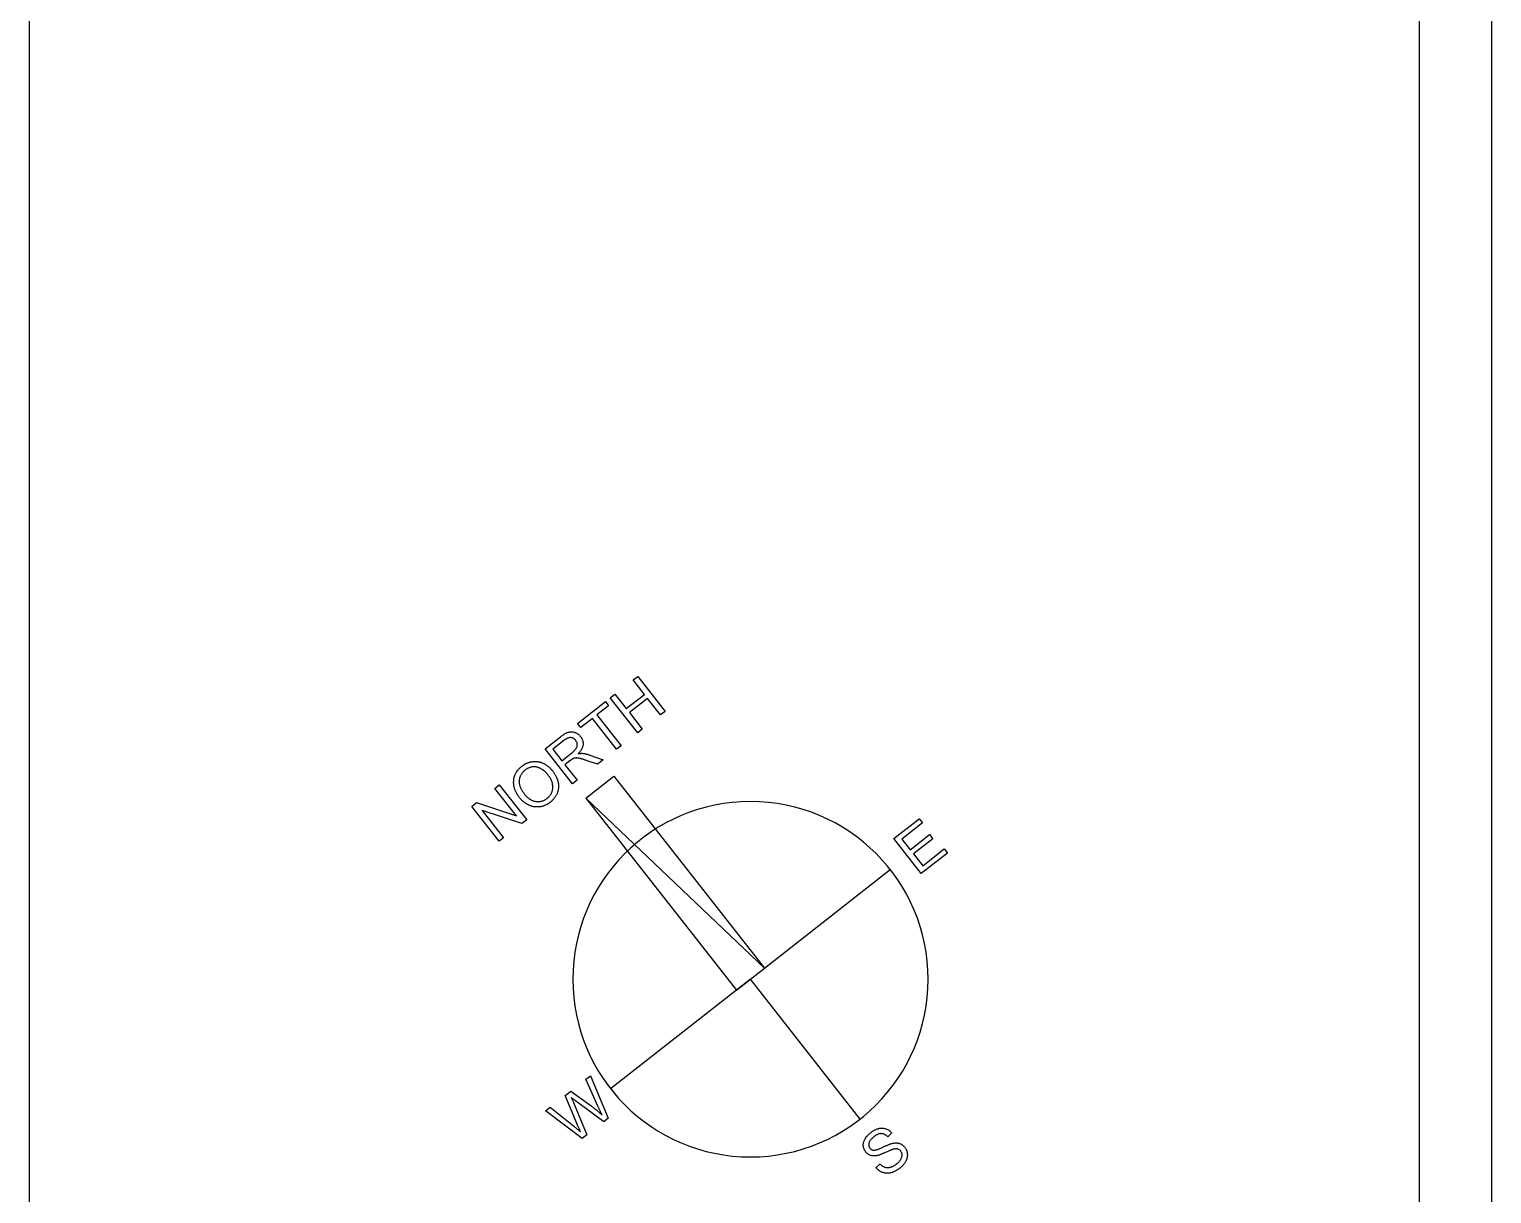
# Model space of a CAD drawing. Header units: millimetres. Extents: x 10 to 831, y 7 to 587.
# Drawn here: x 722.6 to 831.1, y 204.1 to 290.5 of the extents above; entities that cross this region are included whole.
import ezdxf

# ---------------------------------------------------------------- set-up
doc = ezdxf.new("R2010")
doc.units = ezdxf.units.MM
doc.layers.get('0').update_dxf_attribs({"linetype": 'CONTINUOUS'})

msp = doc.modelspace()

# ---------------------------------------------------------------- linework, layer by layer
at = {"color": 9}
for p, q in [((831.144, 7.0032), (831.144, 586.863)), ((825.779, 12.3679), (825.779, 581.501))]:
    msp.add_line(p, q, dxfattribs=at)
at = {"color": 0}
for p, q in [((722.644, 581.498), (722.644, 12.3679)), ((767.443, 242.185), (767.782, 242.449)), ((768.279, 241.117), (767.443, 242.185)), ((767.782, 242.449), (769.81, 239.857)), ((765.747, 240.862), (766.085, 241.126)), ((766.085, 241.126), (766.921, 240.058)), ((766.921, 240.058), (768.279, 241.117)), ((763.323, 238.967), (765.39, 240.576)), ((765.623, 240.269), (764.762, 239.593)), ((765.39, 240.576), (765.623, 240.269)), ((767.782, 238.27), (765.747, 240.862)), ((768.509, 240.809), (767.168, 239.761)), ((769.472, 239.593), (768.509, 240.809)), ((769.81, 239.857), (769.472, 239.593)), ((763.57, 238.661), (763.323, 238.967)), ((764.424, 239.328), (763.57, 238.661)), ((766.216, 237.042), (764.424, 239.328)), ((764.762, 239.593), (766.565, 237.307)), ((767.168, 239.761), (768.117, 238.534)), ((760.91, 237.074), (762.067, 237.973)), ((762.3, 237.698), (761.485, 237.053)), ((762.067, 237.973), (762.106, 238.005)), ((762.106, 238.005), (762.152, 238.037)), ((762.152, 238.037), (762.201, 238.069)), ((762.201, 238.069), (762.243, 238.1)), ((762.243, 238.1), (762.286, 238.132)), ((762.286, 238.132), (762.321, 238.153)), ((762.328, 237.719), (762.3, 237.698)), ((762.321, 238.153), (762.36, 238.184)), ((762.37, 237.75), (762.328, 237.719)), ((762.36, 238.184), (762.402, 238.206)), ((762.427, 237.782), (762.37, 237.75)), ((762.402, 238.206), (762.448, 238.227)), ((762.469, 237.804), (762.427, 237.782)), ((762.448, 238.227), (762.48, 238.248)), ((762.512, 237.824), (762.469, 237.804)), ((762.48, 238.248), (762.512, 238.259)), ((762.512, 238.259), (762.554, 238.28)), ((762.554, 237.845), (762.512, 237.824)), ((762.554, 238.28), (762.582, 238.29)), ((762.582, 237.867), (762.554, 237.845)), ((762.582, 238.29), (762.614, 238.301)), ((762.624, 237.877), (762.582, 237.867)), ((762.614, 238.301), (762.649, 238.311)), ((762.667, 237.888), (762.624, 237.877)), ((762.649, 238.311), (762.691, 238.322)), ((762.709, 237.899), (762.667, 237.888)), ((762.691, 238.322), (762.73, 238.333)), ((762.741, 237.909), (762.709, 237.899)), ((762.73, 238.333), (762.776, 238.343)), ((762.783, 237.909), (762.741, 237.909)), ((762.776, 238.343), (762.818, 238.343)), ((762.818, 237.909), (762.783, 237.909)), ((762.818, 238.343), (762.857, 238.343)), ((762.85, 237.909), (762.818, 237.909)), ((762.893, 237.899), (762.85, 237.909)), ((762.857, 238.343), (762.9, 238.343)), ((762.935, 237.888), (762.893, 237.899)), ((762.9, 238.343), (762.952, 238.343)), ((762.977, 237.867), (762.935, 237.888)), ((762.952, 238.343), (762.995, 238.333)), ((763.019, 237.856), (762.977, 237.867)), ((762.995, 238.333), (763.037, 238.322)), ((763.051, 237.836), (763.019, 237.856)), ((763.037, 238.322), (763.08, 238.311)), ((763.094, 237.804), (763.051, 237.836)), ((763.08, 238.311), (763.122, 238.29)), ((763.122, 237.782), (763.094, 237.804)), ((763.122, 238.29), (763.164, 238.28)), ((763.154, 237.74), (763.122, 237.782)), ((763.189, 237.707), (763.154, 237.74)), ((763.164, 238.28), (763.206, 238.259)), ((763.206, 237.677), (763.189, 237.707)), ((763.206, 238.259), (763.249, 238.236)), ((763.231, 237.634), (763.206, 237.677)), ((763.249, 237.603), (763.231, 237.634)), ((763.249, 238.236), (763.291, 238.216)), ((763.291, 238.216), (763.323, 238.184)), ((763.323, 238.184), (763.355, 238.163)), ((763.355, 238.163), (763.397, 238.132)), ((763.397, 238.132), (763.432, 238.11)), ((763.432, 238.11), (763.464, 238.078)), ((763.464, 238.078), (763.492, 238.037)), ((763.492, 238.037), (763.524, 238.005)), ((763.524, 238.005), (763.535, 237.983)), ((763.535, 237.983), (763.57, 237.951)), ((763.57, 237.951), (763.602, 237.909)), ((763.602, 237.909), (763.619, 237.867)), ((763.619, 237.867), (763.644, 237.836)), ((763.644, 237.836), (763.662, 237.793)), ((763.662, 237.793), (763.676, 237.75)), ((763.676, 237.75), (763.693, 237.707)), ((763.693, 237.707), (763.704, 237.666)), ((763.704, 237.666), (763.718, 237.623)), ((763.718, 237.623), (763.718, 237.581)), ((768.117, 238.534), (767.782, 238.27)), ((762.945, 234.48), (760.91, 237.074)), ((761.485, 237.053), (762.152, 236.194)), ((762.152, 236.194), (762.893, 236.777)), ((762.893, 236.777), (762.935, 236.809)), ((762.935, 236.809), (762.977, 236.841)), ((762.977, 236.841), (763.019, 236.872)), ((763.019, 236.872), (763.051, 236.914)), ((763.051, 236.914), (763.08, 236.947)), ((763.08, 236.947), (763.111, 236.978)), ((763.111, 236.978), (763.147, 237.01)), ((763.147, 237.01), (763.164, 237.042)), ((763.164, 237.042), (763.189, 237.074)), ((763.189, 237.074), (763.206, 237.094)), ((763.206, 237.094), (763.221, 237.105)), ((763.221, 237.105), (763.238, 237.148)), ((763.238, 237.148), (763.263, 237.189)), ((763.274, 237.56), (763.249, 237.603)), ((763.263, 237.189), (763.281, 237.232)), ((763.281, 237.517), (763.274, 237.56)), ((763.291, 237.465), (763.281, 237.517)), ((763.281, 237.232), (763.291, 237.275)), ((763.305, 237.422), (763.291, 237.465)), ((763.291, 237.316), (763.305, 237.37)), ((763.291, 237.275), (763.291, 237.316)), ((763.305, 237.411), (763.305, 237.422)), ((763.305, 237.37), (763.305, 237.411)), ((763.376, 236.723), (763.365, 236.703)), ((763.365, 236.703), (763.422, 236.723)), ((763.408, 236.755), (763.376, 236.723)), ((763.443, 236.798), (763.408, 236.755)), ((763.422, 236.723), (763.475, 236.723)), ((763.482, 236.841), (763.443, 236.798)), ((763.475, 236.723), (763.517, 236.735)), ((763.517, 236.883), (763.482, 236.841)), ((763.535, 236.914), (763.517, 236.883)), ((763.517, 236.735), (763.559, 236.735)), ((763.57, 236.957), (763.535, 236.914)), ((763.559, 236.735), (763.602, 236.746)), ((763.591, 236.999), (763.57, 236.957)), ((763.609, 237.031), (763.591, 236.999)), ((763.602, 236.746), (763.644, 236.746)), ((763.633, 237.074), (763.609, 237.031)), ((763.651, 237.116), (763.633, 237.074)), ((763.644, 236.746), (763.676, 236.746)), ((763.676, 237.148), (763.651, 237.116)), ((763.686, 237.189), (763.676, 237.148)), ((763.676, 236.746), (763.718, 236.735)), ((763.693, 237.232), (763.686, 237.189)), ((763.704, 237.264), (763.693, 237.232)), ((763.718, 237.307), (763.704, 237.264)), ((763.718, 237.581), (763.729, 237.538)), ((763.729, 237.338), (763.718, 237.307)), ((763.718, 236.735), (763.76, 236.735)), ((763.729, 237.538), (763.729, 237.497)), ((763.729, 237.497), (763.729, 237.444)), ((763.729, 237.444), (763.729, 237.401)), ((763.729, 237.401), (763.729, 237.38)), ((763.729, 237.38), (763.729, 237.338)), ((763.76, 236.735), (763.803, 236.723)), ((763.803, 236.723), (763.845, 236.723)), ((763.845, 236.723), (763.887, 236.714)), ((763.887, 236.714), (763.93, 236.703)), ((763.93, 236.703), (763.972, 236.692)), ((763.972, 236.692), (764.021, 236.682)), ((764.021, 236.682), (764.067, 236.671)), ((764.067, 236.671), (764.11, 236.66)), ((764.11, 236.66), (764.159, 236.639)), ((764.159, 236.639), (764.201, 236.629)), ((764.201, 236.629), (764.226, 236.618)), ((764.226, 236.618), (765.231, 236.269)), ((766.565, 237.307), (766.216, 237.042)), ((758.825, 235.421), (758.857, 235.454)), ((758.857, 235.454), (758.878, 235.486)), ((758.878, 235.486), (758.91, 235.528)), ((758.91, 235.528), (758.941, 235.56)), ((758.941, 235.56), (758.977, 235.591)), ((758.977, 235.591), (759.008, 235.622)), ((759.008, 235.622), (759.037, 235.654)), ((759.037, 235.654), (759.068, 235.686)), ((759.068, 235.686), (759.104, 235.719)), ((759.104, 235.719), (759.142, 235.751)), ((759.142, 235.751), (759.178, 235.782)), ((759.178, 235.782), (759.185, 235.792)), ((759.185, 235.792), (759.227, 235.825)), ((759.227, 235.825), (759.27, 235.846)), ((759.27, 235.846), (759.305, 235.877)), ((759.305, 235.877), (759.344, 235.898)), ((759.344, 235.898), (759.386, 235.93)), ((759.386, 235.475), (759.354, 235.443)), ((759.386, 235.93), (759.418, 235.95)), ((759.418, 235.496), (759.386, 235.475)), ((759.418, 235.95), (759.46, 235.972)), ((759.453, 235.518), (759.418, 235.496)), ((759.481, 235.549), (759.453, 235.518)), ((759.46, 235.972), (759.502, 235.993)), ((759.527, 235.57), (759.481, 235.549)), ((759.502, 235.993), (759.545, 236.004)), ((759.569, 235.591), (759.527, 235.57)), ((759.545, 236.004), (759.587, 236.025)), ((759.612, 235.613), (759.569, 235.591)), ((759.587, 236.025), (759.629, 236.047)), ((759.64, 235.634), (759.612, 235.613)), ((759.629, 236.047), (759.672, 236.057)), ((759.686, 235.654), (759.64, 235.634)), ((759.672, 236.057), (759.714, 236.068)), ((759.728, 235.676), (759.686, 235.654)), ((759.714, 236.068), (759.756, 236.09)), ((759.77, 235.686), (759.728, 235.676)), ((759.756, 236.09), (759.799, 236.099)), ((759.813, 235.697), (759.77, 235.686)), ((759.799, 236.099), (759.841, 236.11)), ((759.855, 235.708), (759.813, 235.697)), ((759.841, 236.11), (759.887, 236.12)), ((759.897, 235.719), (759.855, 235.708)), ((759.887, 236.12), (759.929, 236.12)), ((759.947, 235.729), (759.897, 235.719)), ((759.929, 236.12), (759.972, 236.131)), ((759.989, 235.729), (759.947, 235.729)), ((759.972, 236.131), (760.021, 236.131)), ((760.021, 235.74), (759.989, 235.729)), ((760.021, 236.131), (760.063, 236.142)), ((760.063, 235.74), (760.021, 235.74)), ((760.063, 236.142), (760.106, 236.142)), ((760.106, 235.74), (760.063, 235.74)), ((760.106, 236.142), (760.148, 236.142)), ((760.148, 235.74), (760.106, 235.74)), ((760.148, 236.142), (760.201, 236.142)), ((760.201, 235.729), (760.148, 235.74)), ((760.201, 236.142), (760.247, 236.142)), ((760.247, 235.729), (760.201, 235.729)), ((760.247, 236.142), (760.289, 236.131)), ((760.289, 235.719), (760.247, 235.729)), ((760.289, 236.131), (760.331, 236.131)), ((760.331, 235.708), (760.289, 235.719)), ((760.331, 236.131), (760.381, 236.12)), ((760.374, 235.697), (760.331, 235.708)), ((760.416, 235.686), (760.374, 235.697)), ((760.381, 236.12), (760.427, 236.12)), ((760.458, 235.665), (760.416, 235.686)), ((760.427, 236.12), (760.465, 236.11)), ((760.501, 235.654), (760.458, 235.665)), ((760.465, 236.11), (760.508, 236.099)), ((760.54, 235.634), (760.501, 235.654)), ((760.508, 236.099), (760.55, 236.09)), ((760.592, 235.613), (760.54, 235.634)), ((760.55, 236.09), (760.592, 236.079)), ((760.592, 236.079), (760.635, 236.057)), ((760.617, 235.591), (760.592, 235.613)), ((760.659, 235.57), (760.617, 235.591)), ((760.635, 236.057), (760.677, 236.047)), ((760.691, 235.549), (760.659, 235.57)), ((760.677, 236.047), (760.719, 236.025)), ((760.733, 235.528), (760.691, 235.549)), ((760.719, 236.025), (760.762, 236.004)), ((760.762, 235.507), (760.733, 235.528)), ((760.762, 236.004), (760.783, 235.993)), ((760.794, 235.475), (760.762, 235.507)), ((760.783, 235.993), (760.825, 235.984)), ((760.836, 235.454), (760.794, 235.475)), ((760.825, 235.984), (760.868, 235.961)), ((760.868, 235.421), (760.836, 235.454)), ((760.868, 235.961), (760.903, 235.941)), ((760.903, 235.941), (760.942, 235.909)), ((760.942, 235.909), (760.977, 235.887)), ((760.977, 235.887), (761.016, 235.867)), ((761.016, 235.867), (761.051, 235.846)), ((761.051, 235.846), (761.079, 235.814)), ((761.079, 235.814), (761.122, 235.782)), ((761.122, 235.782), (761.153, 235.76)), ((761.153, 235.76), (761.189, 235.729)), ((761.189, 235.729), (761.227, 235.697)), ((761.227, 235.697), (761.263, 235.665)), ((761.263, 235.665), (761.294, 235.634)), ((761.294, 235.634), (761.323, 235.602)), ((761.323, 235.602), (761.354, 235.57)), ((761.354, 235.57), (761.386, 235.528)), ((761.386, 235.528), (761.421, 235.496)), ((761.421, 235.496), (761.453, 235.464)), ((761.453, 235.464), (761.481, 235.421)), ((762.783, 236.206), (762.385, 235.898)), ((762.385, 235.898), (763.291, 234.745)), ((762.797, 236.216), (762.783, 236.206)), ((762.85, 236.258), (762.797, 236.216)), ((762.893, 236.289), (762.85, 236.258)), ((762.924, 236.311), (762.893, 236.289)), ((762.952, 236.332), (762.924, 236.311)), ((762.984, 236.343), (762.952, 236.332)), ((763.019, 236.364), (762.984, 236.343)), ((763.062, 236.375), (763.019, 236.364)), ((763.104, 236.384), (763.062, 236.375)), ((763.147, 236.396), (763.104, 236.384)), ((763.196, 236.396), (763.147, 236.396)), ((763.231, 236.407), (763.196, 236.396)), ((763.263, 236.407), (763.231, 236.407)), ((763.305, 236.396), (763.263, 236.407)), ((763.348, 236.396), (763.305, 236.396)), ((763.397, 236.384), (763.348, 236.396)), ((763.45, 236.375), (763.397, 236.384)), ((763.506, 236.364), (763.45, 236.375)), ((763.535, 236.354), (763.506, 236.364)), ((763.506, 236.364), (763.506, 236.364)), ((763.577, 236.343), (763.535, 236.354)), ((763.609, 236.332), (763.577, 236.343)), ((763.651, 236.321), (763.609, 236.332)), ((763.693, 236.311), (763.651, 236.321)), ((763.736, 236.3), (763.693, 236.311)), ((763.778, 236.28), (763.736, 236.3)), ((763.82, 236.269), (763.778, 236.28)), ((763.873, 236.248), (763.82, 236.269)), ((763.93, 236.237), (763.873, 236.248)), ((763.983, 236.216), (763.93, 236.237)), ((764.032, 236.194), (763.983, 236.216)), ((764.798, 235.93), (764.032, 236.194)), ((765.231, 236.269), (764.798, 235.93)), ((757.192, 234.142), (757.516, 234.407)), ((757.516, 234.407), (759.548, 231.813)), ((758.575, 234.638), (758.582, 234.681)), ((758.575, 234.596), (758.575, 234.638)), ((758.575, 234.564), (758.575, 234.596)), ((758.575, 234.523), (758.575, 234.564)), ((758.582, 234.48), (758.575, 234.523)), ((758.582, 234.776), (758.592, 234.819)), ((758.582, 234.724), (758.582, 234.776)), ((758.582, 234.681), (758.582, 234.724)), ((758.582, 234.724), (758.582, 234.724)), ((758.582, 234.437), (758.582, 234.48)), ((758.592, 234.396), (758.582, 234.437)), ((758.592, 234.819), (758.606, 234.86)), ((758.592, 234.353), (758.592, 234.396)), ((758.606, 234.903), (758.617, 234.946)), ((758.606, 234.86), (758.606, 234.903)), ((758.617, 234.946), (758.624, 234.988)), ((758.624, 234.988), (758.649, 235.03)), ((758.649, 235.03), (758.656, 235.073)), ((758.656, 235.073), (758.666, 235.115)), ((758.666, 235.115), (758.691, 235.147)), ((758.691, 235.147), (758.698, 235.19)), ((758.698, 235.19), (758.719, 235.231)), ((758.719, 235.231), (758.744, 235.263)), ((758.744, 235.263), (758.765, 235.306)), ((758.765, 235.306), (758.783, 235.348)), ((758.783, 235.348), (758.807, 235.38)), ((758.807, 235.38), (758.825, 235.421)), ((758.994, 234.756), (758.984, 234.724)), ((758.984, 234.724), (758.984, 234.692)), ((758.984, 234.692), (758.984, 234.649)), ((758.984, 234.649), (758.984, 234.618)), ((758.984, 234.618), (758.984, 234.575)), ((758.984, 234.575), (758.994, 234.532)), ((759.008, 234.829), (758.994, 234.787)), ((758.994, 234.787), (758.994, 234.756)), ((758.994, 234.532), (758.994, 234.501)), ((758.994, 234.501), (759.008, 234.459)), ((759.019, 234.883), (759.008, 234.829)), ((759.008, 234.459), (759.008, 234.417)), ((759.008, 234.417), (759.019, 234.385)), ((759.026, 234.925), (759.019, 234.883)), ((759.019, 234.385), (759.037, 234.342)), ((759.037, 234.967), (759.026, 234.925)), ((759.058, 235.009), (759.037, 234.967)), ((759.068, 235.052), (759.058, 235.009)), ((759.093, 235.084), (759.068, 235.052)), ((759.111, 235.125), (759.093, 235.084)), ((759.135, 235.168), (759.111, 235.125)), ((759.153, 235.199), (759.135, 235.168)), ((759.178, 235.242), (759.153, 235.199)), ((759.195, 235.274), (759.178, 235.242)), ((759.227, 235.306), (759.195, 235.274)), ((759.259, 235.348), (759.227, 235.306)), ((759.294, 235.38), (759.259, 235.348)), ((759.326, 235.412), (759.294, 235.38)), ((759.354, 235.443), (759.326, 235.412)), ((760.903, 235.39), (760.868, 235.421)), ((760.935, 235.358), (760.903, 235.39)), ((760.963, 235.326), (760.935, 235.358)), ((760.995, 235.295), (760.963, 235.326)), ((761.037, 235.253), (760.995, 235.295)), ((761.069, 235.222), (761.037, 235.253)), ((761.1, 235.179), (761.069, 235.222)), ((761.136, 235.147), (761.1, 235.179)), ((761.143, 235.115), (761.136, 235.147)), ((761.178, 235.073), (761.143, 235.115)), ((761.21, 235.03), (761.178, 235.073)), ((761.238, 234.988), (761.21, 235.03)), ((761.263, 234.946), (761.238, 234.988)), ((761.294, 234.914), (761.263, 234.946)), ((761.312, 234.871), (761.294, 234.914)), ((761.337, 234.829), (761.312, 234.871)), ((761.354, 234.787), (761.337, 234.829)), ((761.379, 234.745), (761.354, 234.787)), ((761.397, 234.702), (761.379, 234.745)), ((761.411, 234.661), (761.397, 234.702)), ((761.428, 234.618), (761.411, 234.661)), ((761.439, 234.575), (761.428, 234.618)), ((761.453, 234.532), (761.439, 234.575)), ((761.464, 234.491), (761.453, 234.532)), ((761.471, 234.459), (761.464, 234.491)), ((761.471, 234.417), (761.471, 234.459)), ((761.481, 234.374), (761.471, 234.417)), ((761.481, 235.421), (761.481, 235.421)), ((761.481, 235.421), (761.513, 235.38)), ((761.481, 234.331), (761.481, 234.374)), ((761.513, 235.38), (761.545, 235.337)), ((761.545, 235.337), (761.57, 235.306)), ((761.57, 235.306), (761.598, 235.263)), ((761.598, 235.263), (761.623, 235.222)), ((761.623, 235.222), (761.64, 235.179)), ((761.64, 235.179), (761.672, 235.147)), ((761.672, 235.147), (761.697, 235.105)), ((761.697, 235.105), (761.714, 235.061)), ((761.714, 235.061), (761.739, 235.02)), ((761.739, 235.02), (761.75, 234.978)), ((761.75, 234.978), (761.771, 234.935)), ((761.771, 234.935), (761.788, 234.903)), ((761.788, 234.903), (761.799, 234.86)), ((761.799, 234.86), (761.824, 234.819)), ((761.824, 234.819), (761.831, 234.776)), ((761.831, 234.776), (761.841, 234.734)), ((761.841, 234.734), (761.855, 234.692)), ((761.855, 234.692), (761.862, 234.649)), ((761.862, 234.649), (761.873, 234.607)), ((761.873, 234.607), (761.873, 234.586)), ((761.873, 234.586), (761.884, 234.544)), ((761.884, 234.544), (761.898, 234.491)), ((761.898, 234.491), (761.898, 234.448)), ((761.898, 234.448), (761.905, 234.406)), ((761.905, 234.406), (761.905, 234.353)), ((763.291, 234.745), (762.945, 234.48)), ((763.94, 233.422), (766.015, 235.042)), ((763.94, 233.422), (766.015, 235.042)), ((766.015, 235.042), (777.191, 220.796)), ((758.783, 232.11), (757.192, 234.142)), ((758.606, 234.311), (758.592, 234.353)), ((758.617, 234.268), (758.606, 234.311)), ((758.624, 234.226), (758.617, 234.268)), ((758.634, 234.195), (758.624, 234.226)), ((758.649, 234.152), (758.634, 234.195)), ((758.656, 234.109), (758.649, 234.152)), ((758.666, 234.067), (758.656, 234.109)), ((758.691, 234.025), (758.666, 234.067)), ((758.698, 233.983), (758.691, 234.025)), ((758.719, 233.94), (758.698, 233.983)), ((758.744, 233.899), (758.719, 233.94)), ((758.765, 233.856), (758.744, 233.899)), ((758.783, 233.813), (758.765, 233.856)), ((758.807, 233.77), (758.783, 233.813)), ((758.825, 233.739), (758.807, 233.77)), ((758.857, 233.697), (758.825, 233.739)), ((758.878, 233.655), (758.857, 233.697)), ((758.91, 233.612), (758.878, 233.655)), ((758.934, 233.571), (758.91, 233.612)), ((758.966, 233.528), (758.934, 233.571)), ((758.994, 233.485), (758.966, 233.528)), ((759.026, 233.443), (758.994, 233.485)), ((759.051, 233.422), (759.026, 233.443)), ((759.026, 233.443), (759.026, 233.443)), ((759.037, 234.342), (759.051, 234.299)), ((759.051, 234.299), (759.058, 234.258)), ((759.079, 233.379), (759.051, 233.422)), ((759.058, 234.258), (759.079, 234.216)), ((759.079, 234.216), (759.093, 234.184)), ((759.111, 233.347), (759.079, 233.379)), ((759.093, 234.184), (759.111, 234.141)), ((759.111, 234.141), (759.135, 234.1)), ((759.135, 233.316), (759.111, 233.347)), ((759.135, 234.1), (759.153, 234.057)), ((759.167, 233.284), (759.135, 233.316)), ((759.153, 234.057), (759.185, 234.014)), ((759.195, 233.252), (759.167, 233.284)), ((759.185, 234.014), (759.21, 233.962)), ((759.21, 233.962), (759.238, 233.919)), ((759.238, 233.919), (759.27, 233.876)), ((759.27, 233.876), (759.305, 233.835)), ((759.305, 233.835), (759.337, 233.793)), ((759.337, 233.793), (759.368, 233.739)), ((759.368, 233.739), (759.386, 233.718)), ((759.386, 233.718), (759.418, 233.675)), ((759.386, 233.718), (759.386, 233.718)), ((759.418, 233.675), (759.453, 233.634)), ((759.453, 233.634), (759.481, 233.602)), ((759.481, 233.602), (759.513, 233.56)), ((759.513, 233.56), (759.555, 233.528)), ((759.555, 233.528), (759.587, 233.496)), ((759.587, 233.496), (759.619, 233.464)), ((759.619, 233.464), (759.654, 233.433)), ((759.654, 233.433), (759.696, 233.411)), ((759.696, 233.411), (759.728, 233.379)), ((759.728, 233.379), (759.77, 233.358)), ((759.77, 233.358), (759.799, 233.327)), ((759.799, 233.327), (759.841, 233.306)), ((759.841, 233.306), (759.873, 233.284)), ((759.873, 233.284), (759.915, 233.274)), ((760.861, 233.274), (760.903, 233.295)), ((760.903, 233.295), (760.942, 233.316)), ((760.942, 233.316), (760.977, 233.338)), ((760.977, 233.338), (761.016, 233.37)), ((761.016, 233.37), (761.051, 233.401)), ((761.051, 233.401), (761.062, 233.401)), ((761.062, 233.401), (761.1, 233.433)), ((761.1, 233.433), (761.136, 233.464)), ((761.136, 233.464), (761.167, 233.496)), ((761.167, 233.496), (761.196, 233.528)), ((761.196, 233.528), (761.227, 233.56)), ((761.227, 233.56), (761.263, 233.591)), ((761.263, 233.591), (761.28, 233.634)), ((761.28, 233.634), (761.312, 233.666)), ((761.312, 233.666), (761.337, 233.697)), ((761.337, 233.697), (761.354, 233.739)), ((761.354, 233.739), (761.379, 233.782)), ((761.379, 233.782), (761.397, 233.813)), ((761.397, 233.813), (761.411, 233.856)), ((761.411, 233.856), (761.428, 233.899)), ((761.428, 233.899), (761.439, 233.94)), ((761.439, 233.94), (761.453, 233.983)), ((761.453, 233.983), (761.464, 234.025)), ((761.464, 234.025), (761.471, 234.067)), ((761.471, 234.067), (761.481, 234.109)), ((761.503, 233.306), (761.471, 233.274)), ((761.481, 234.29), (761.481, 234.331)), ((761.496, 234.258), (761.481, 234.29)), ((761.481, 234.216), (761.496, 234.258)), ((761.481, 234.173), (761.481, 234.216)), ((761.481, 234.152), (761.481, 234.173)), ((761.481, 234.109), (761.481, 234.152)), ((761.538, 233.338), (761.503, 233.306)), ((761.57, 233.379), (761.538, 233.338)), ((761.587, 233.411), (761.57, 233.379)), ((761.623, 233.443), (761.587, 233.411)), ((761.64, 233.485), (761.623, 233.443)), ((761.672, 233.517), (761.64, 233.485)), ((761.697, 233.56), (761.672, 233.517)), ((761.714, 233.602), (761.697, 233.56)), ((761.739, 233.644), (761.714, 233.602)), ((761.757, 233.675), (761.739, 233.644)), ((761.781, 233.718), (761.757, 233.675)), ((761.799, 233.761), (761.781, 233.718)), ((761.813, 233.793), (761.799, 233.761)), ((761.824, 233.835), (761.813, 233.793)), ((761.831, 233.876), (761.824, 233.835)), ((761.855, 233.919), (761.831, 233.876)), ((761.862, 233.962), (761.855, 233.919)), ((761.873, 234.003), (761.862, 233.962)), ((761.884, 234.046), (761.873, 234.003)), ((761.898, 234.132), (761.884, 234.089)), ((761.884, 234.089), (761.884, 234.046)), ((761.905, 234.173), (761.898, 234.132)), ((761.905, 234.353), (761.905, 234.311)), ((761.905, 234.311), (761.905, 234.268)), ((761.905, 234.268), (761.905, 234.226)), ((761.905, 234.226), (761.905, 234.173)), ((777.191, 220.796), (763.94, 233.422)), ((763.94, 233.422), (775.116, 219.167)), ((777.191, 220.796), (763.94, 233.422)), ((777.191, 220.796), (763.94, 233.422)), ((763.94, 233.422), (775.116, 219.167)), ((777.191, 220.796), (763.94, 233.422)), ((755.477, 232.809), (755.826, 233.084)), ((757.509, 230.216), (755.477, 232.809)), ((755.826, 233.084), (758.783, 232.11)), ((759.199, 231.539), (756.236, 232.503)), ((756.236, 232.503), (757.834, 230.47)), ((759.238, 233.221), (759.195, 233.252)), ((759.27, 233.189), (759.238, 233.221)), ((759.305, 233.157), (759.27, 233.189)), ((759.337, 233.136), (759.305, 233.157)), ((759.379, 233.105), (759.337, 233.136)), ((759.411, 233.073), (759.379, 233.105)), ((759.453, 233.051), (759.411, 233.073)), ((759.481, 233.031), (759.453, 233.051)), ((759.527, 232.999), (759.481, 233.031)), ((759.569, 232.977), (759.527, 232.999)), ((759.598, 232.956), (759.569, 232.977)), ((759.64, 232.935), (759.598, 232.956)), ((759.686, 232.913), (759.64, 232.935)), ((759.703, 232.904), (759.686, 232.913)), ((759.746, 232.882), (759.703, 232.904)), ((759.788, 232.861), (759.746, 232.882)), ((759.83, 232.85), (759.788, 232.861)), ((759.873, 232.84), (759.83, 232.85)), ((759.915, 232.818), (759.873, 232.84)), ((759.915, 233.274), (759.947, 233.252)), ((759.957, 232.809), (759.915, 232.818)), ((759.947, 233.252), (759.989, 233.241)), ((760, 232.797), (759.957, 232.809)), ((759.989, 233.241), (760.031, 233.221)), ((760.056, 232.786), (760, 232.797)), ((760.031, 233.221), (760.063, 233.209)), ((760.099, 232.777), (760.056, 232.786)), ((760.063, 233.209), (760.106, 233.2)), ((760.141, 232.777), (760.099, 232.777)), ((760.106, 233.2), (760.148, 233.189)), ((760.18, 232.766), (760.141, 232.777)), ((760.148, 233.189), (760.19, 233.178)), ((760.222, 232.766), (760.18, 232.766)), ((760.19, 233.178), (760.215, 233.178)), ((760.215, 233.178), (760.264, 233.168)), ((760.275, 232.766), (760.222, 232.766)), ((760.264, 233.168), (760.307, 233.168)), ((760.317, 232.766), (760.275, 232.766)), ((760.307, 233.168), (760.349, 233.168)), ((760.36, 232.766), (760.317, 232.766)), ((760.349, 233.168), (760.391, 233.157)), ((760.402, 232.766), (760.36, 232.766)), ((760.391, 233.157), (760.448, 233.168)), ((760.458, 232.766), (760.402, 232.766)), ((760.448, 233.168), (760.49, 233.168)), ((760.501, 232.777), (760.458, 232.766)), ((760.49, 233.168), (760.532, 233.168)), ((760.508, 232.777), (760.501, 232.777)), ((760.55, 232.777), (760.508, 232.777)), ((760.532, 233.168), (760.575, 233.178)), ((760.592, 232.786), (760.55, 232.777)), ((760.575, 233.178), (760.617, 233.189)), ((760.635, 232.797), (760.592, 232.786)), ((760.617, 233.189), (760.659, 233.2)), ((760.691, 232.809), (760.635, 232.797)), ((760.659, 233.2), (760.702, 233.209)), ((760.733, 232.818), (760.691, 232.809)), ((760.702, 233.209), (760.741, 233.221)), ((760.776, 232.829), (760.733, 232.818)), ((760.741, 233.221), (760.783, 233.232)), ((760.818, 232.84), (760.776, 232.829)), ((760.783, 233.232), (760.818, 233.252)), ((760.818, 233.252), (760.861, 233.274)), ((760.861, 232.861), (760.818, 232.84)), ((760.892, 232.872), (760.861, 232.861)), ((760.935, 232.893), (760.892, 232.872)), ((760.977, 232.913), (760.935, 232.893)), ((761.016, 232.935), (760.977, 232.913)), ((761.062, 232.956), (761.016, 232.935)), ((761.1, 232.977), (761.062, 232.956)), ((761.136, 232.999), (761.1, 232.977)), ((761.178, 233.031), (761.136, 232.999)), ((761.22, 233.051), (761.178, 233.031)), ((761.252, 233.083), (761.22, 233.051)), ((761.294, 233.105), (761.252, 233.083)), ((761.302, 233.114), (761.294, 233.105)), ((761.344, 233.146), (761.302, 233.114)), ((761.379, 233.178), (761.344, 233.146)), ((761.411, 233.209), (761.379, 233.178)), ((761.439, 233.241), (761.411, 233.209)), ((761.471, 233.274), (761.439, 233.241)), ((759.548, 231.813), (759.199, 231.539)), ((786.793, 230.418), (788.667, 231.888)), ((788.906, 231.582), (787.375, 230.386)), ((788.667, 231.888), (788.906, 231.582)), ((757.834, 230.47), (757.509, 230.216)), ((788.825, 227.824), (786.793, 230.418)), ((787.375, 230.386), (788, 229.592)), ((788, 229.592), (789.428, 230.714)), ((789.668, 230.407), (788.233, 229.285)), ((789.428, 230.714), (789.668, 230.407)), ((788.233, 229.285), (788.931, 228.407)), ((790.762, 229.348), (788.825, 227.824)), ((788.931, 228.407), (790.519, 229.656)), ((790.519, 229.656), (790.762, 229.348)), ((776.153, 219.98), (786.525, 228.119)), ((775.116, 219.167), (777.191, 220.796)), ((775.116, 219.167), (777.191, 220.796)), ((776.157, 219.982), (765.775, 211.854)), ((784.281, 209.609), (776.153, 219.982)), ((763.933, 212.562), (764.279, 212.828)), ((764.279, 212.828), (765.602, 209.685)), ((762.409, 211.368), (762.818, 211.696)), ((762.818, 211.696), (764.226, 210.669)), ((764.833, 210.574), (763.933, 212.562)), ((763.288, 209.229), (762.409, 211.368)), ((762.861, 211.198), (762.85, 211.208)), ((762.85, 211.208), (762.875, 211.166)), ((762.882, 211.187), (762.861, 211.198)), ((762.875, 211.166), (762.893, 211.114)), ((762.903, 211.166), (762.882, 211.187)), ((762.893, 211.114), (762.917, 211.072)), ((762.935, 211.145), (762.903, 211.166)), ((762.917, 211.072), (762.935, 211.028)), ((762.977, 211.114), (762.935, 211.145)), ((762.935, 211.028), (762.96, 210.986)), ((762.96, 210.986), (762.977, 210.945)), ((763.019, 211.081), (762.977, 211.114)), ((762.977, 210.945), (762.988, 210.911)), ((762.988, 210.911), (763.009, 210.87)), ((763.009, 210.87), (763.019, 210.848)), ((763.062, 211.049), (763.019, 211.081)), ((763.019, 210.848), (764.014, 208.435)), ((763.115, 211.008), (763.062, 211.049)), ((763.171, 210.965), (763.115, 211.008)), ((765.267, 209.419), (763.171, 210.965)), ((764.226, 210.669), (764.268, 210.637)), ((764.268, 210.637), (764.304, 210.615)), ((764.304, 210.615), (764.342, 210.584)), ((764.342, 210.584), (764.388, 210.552)), ((764.388, 210.552), (764.42, 210.52)), ((764.42, 210.52), (764.462, 210.499)), ((764.462, 210.499), (764.491, 210.468)), ((764.854, 210.531), (764.833, 210.574)), ((764.833, 210.574), (764.833, 210.574)), ((764.875, 210.479), (764.854, 210.531)), ((760.949, 210.214), (761.294, 210.488)), ((763.669, 208.161), (760.949, 210.214)), ((761.294, 210.488), (763.019, 209.102)), ((764.491, 210.468), (764.533, 210.436)), ((764.533, 210.436), (764.565, 210.404)), ((764.565, 210.404), (764.607, 210.384)), ((764.607, 210.384), (764.639, 210.351)), ((764.639, 210.351), (764.685, 210.32)), ((764.685, 210.32), (764.716, 210.287)), ((764.716, 210.287), (764.748, 210.266)), ((764.748, 210.266), (764.79, 210.235)), ((764.79, 210.235), (764.819, 210.203)), ((764.819, 210.203), (764.854, 210.172)), ((764.854, 210.172), (764.886, 210.151)), ((764.893, 210.436), (764.875, 210.479)), ((764.886, 210.151), (764.928, 210.118)), ((764.917, 210.393), (764.893, 210.436)), ((764.935, 210.351), (764.917, 210.393)), ((764.928, 210.118), (764.96, 210.087)), ((764.96, 210.298), (764.935, 210.351)), ((764.981, 210.256), (764.96, 210.298)), ((764.96, 210.087), (764.988, 210.054)), ((765.002, 210.214), (764.981, 210.256)), ((764.988, 210.054), (765.02, 210.034)), ((765.013, 210.183), (765.002, 210.214)), ((765.03, 210.14), (765.013, 210.183)), ((765.02, 210.034), (765.055, 210.002)), ((765.055, 210.097), (765.03, 210.14)), ((765.073, 210.054), (765.055, 210.097)), ((765.055, 210.002), (765.087, 209.97)), ((765.097, 210.023), (765.073, 210.054)), ((765.087, 209.97), (765.115, 209.939)), ((765.104, 209.98), (765.097, 210.023)), ((765.129, 209.95), (765.104, 209.98)), ((765.115, 209.939), (765.147, 209.907)), ((765.147, 209.907), (765.129, 209.95)), ((765.147, 209.907), (765.147, 209.907)), ((765.602, 209.685), (765.267, 209.419)), ((763.019, 209.102), (763.062, 209.071)), ((763.062, 209.071), (763.097, 209.05)), ((763.097, 209.05), (763.129, 209.018)), ((763.129, 209.018), (763.171, 208.986)), ((763.171, 208.986), (763.203, 208.955)), ((763.203, 208.955), (763.245, 208.923)), ((763.245, 208.923), (763.274, 208.901)), ((763.274, 208.901), (763.305, 208.869)), ((763.298, 209.219), (763.288, 209.229)), ((763.298, 209.208), (763.298, 209.219)), ((763.305, 209.188), (763.298, 209.208)), ((763.316, 209.156), (763.305, 209.188)), ((763.305, 208.869), (763.341, 208.837)), ((763.341, 209.123), (763.316, 209.156)), ((763.348, 209.092), (763.341, 209.123)), ((763.341, 208.837), (763.383, 208.806)), ((763.372, 209.059), (763.348, 209.092)), ((763.393, 209.007), (763.372, 209.059)), ((763.383, 208.806), (763.415, 208.774)), ((763.415, 208.964), (763.393, 209.007)), ((763.432, 208.912), (763.415, 208.964)), ((763.415, 208.774), (763.443, 208.753)), ((763.457, 208.86), (763.432, 208.912)), ((763.443, 208.753), (763.475, 208.722)), ((763.485, 208.796), (763.457, 208.86)), ((763.475, 208.722), (763.517, 208.689)), ((763.517, 208.733), (763.485, 208.796)), ((763.549, 208.659), (763.517, 208.733)), ((763.517, 208.689), (763.549, 208.659)), ((764.014, 208.435), (763.669, 208.161)), ((784.768, 208.318), (784.797, 208.35)), ((784.797, 208.35), (784.832, 208.393)), ((784.832, 208.393), (784.86, 208.424)), ((784.86, 208.424), (784.895, 208.456)), ((784.895, 208.456), (784.927, 208.487)), ((784.927, 208.487), (784.955, 208.519)), ((784.955, 208.519), (785.001, 208.551)), ((785.001, 208.551), (785.033, 208.583)), ((785.033, 208.583), (785.054, 208.605)), ((785.054, 208.605), (785.096, 208.625)), ((785.096, 208.625), (785.135, 208.657)), ((785.135, 208.657), (785.177, 208.689)), ((785.177, 208.689), (785.213, 208.711)), ((785.213, 208.711), (785.252, 208.741)), ((785.252, 208.741), (785.297, 208.763)), ((785.297, 208.763), (785.34, 208.784)), ((785.329, 208.329), (785.305, 208.308)), ((785.372, 208.361), (785.329, 208.329)), ((785.34, 208.784), (785.372, 208.806)), ((785.372, 208.806), (785.41, 208.826)), ((785.41, 208.382), (785.372, 208.361)), ((785.41, 208.826), (785.453, 208.847)), ((785.453, 208.414), (785.41, 208.382)), ((785.453, 208.847), (785.499, 208.858)), ((785.499, 208.435), (785.453, 208.414)), ((785.499, 208.858), (785.541, 208.879)), ((785.541, 208.456), (785.499, 208.435)), ((785.541, 208.879), (785.58, 208.89)), ((785.58, 208.478), (785.541, 208.456)), ((785.58, 208.89), (785.615, 208.901)), ((785.622, 208.499), (785.58, 208.478)), ((785.615, 208.901), (785.633, 208.912)), ((785.668, 208.51), (785.622, 208.499)), ((785.633, 208.912), (785.685, 208.922)), ((785.71, 208.519), (785.668, 208.51)), ((785.685, 208.922), (785.731, 208.933)), ((785.738, 208.53), (785.71, 208.519)), ((785.731, 208.933), (785.774, 208.933)), ((785.784, 208.53), (785.738, 208.53)), ((785.774, 208.933), (785.827, 208.942)), ((785.827, 208.541), (785.784, 208.53)), ((785.827, 208.942), (785.865, 208.942)), ((785.855, 208.541), (785.827, 208.541)), ((785.901, 208.53), (785.855, 208.541)), ((785.855, 208.541), (785.855, 208.541)), ((785.865, 208.942), (785.908, 208.942)), ((785.943, 208.53), (785.901, 208.53)), ((785.908, 208.942), (785.964, 208.942)), ((785.985, 208.519), (785.943, 208.53)), ((785.964, 208.942), (786.007, 208.942)), ((786.024, 208.51), (785.985, 208.519)), ((786.007, 208.942), (786.049, 208.933)), ((786.059, 208.499), (786.024, 208.51)), ((786.049, 208.933), (786.088, 208.922)), ((786.102, 208.478), (786.059, 208.499)), ((786.088, 208.922), (786.13, 208.912)), ((786.141, 208.456), (786.102, 208.478)), ((786.13, 208.912), (786.176, 208.901)), ((786.176, 208.435), (786.141, 208.456)), ((786.176, 208.901), (786.183, 208.901)), ((786.218, 208.403), (786.176, 208.435)), ((786.183, 208.901), (786.229, 208.879)), ((786.257, 208.372), (786.218, 208.403)), ((786.229, 208.879), (786.271, 208.869)), ((786.292, 208.34), (786.257, 208.372)), ((786.271, 208.869), (786.31, 208.847)), ((786.335, 208.308), (786.292, 208.34)), ((786.31, 208.847), (786.356, 208.826)), ((786.638, 208.594), (786.335, 208.308)), ((786.356, 208.826), (786.398, 208.806)), ((786.398, 208.806), (786.43, 208.774)), ((786.43, 208.774), (786.469, 208.752)), ((786.469, 208.752), (786.504, 208.72)), ((786.504, 208.72), (786.532, 208.7)), ((786.532, 208.7), (786.567, 208.668)), ((786.567, 208.668), (786.599, 208.625)), ((786.599, 208.625), (786.631, 208.594)), ((786.631, 208.594), (786.638, 208.594)), ((784.521, 207.757), (784.535, 207.8)), ((784.521, 207.714), (784.521, 207.757)), ((784.521, 207.673), (784.521, 207.714)), ((784.521, 207.619), (784.521, 207.673)), ((784.535, 207.578), (784.521, 207.619)), ((784.535, 207.843), (784.546, 207.885)), ((784.535, 207.8), (784.535, 207.843)), ((784.535, 207.535), (784.535, 207.578)), ((784.546, 207.493), (784.535, 207.535)), ((784.546, 207.885), (784.557, 207.927)), ((784.557, 207.451), (784.546, 207.493)), ((784.557, 207.927), (784.574, 207.97)), ((784.574, 207.409), (784.557, 207.451)), ((784.574, 207.97), (784.592, 208.011)), ((784.592, 207.366), (784.574, 207.409)), ((784.592, 208.011), (784.61, 208.054)), ((784.61, 207.323), (784.592, 207.366)), ((784.61, 208.054), (784.627, 208.096)), ((784.627, 207.282), (784.61, 207.323)), ((784.627, 208.096), (784.652, 208.139)), ((784.652, 207.239), (784.627, 207.282)), ((784.652, 208.139), (784.673, 208.182)), ((784.673, 207.207), (784.652, 207.239)), ((784.673, 208.182), (784.691, 208.213)), ((784.691, 208.213), (784.726, 208.245)), ((784.726, 208.245), (784.744, 208.286)), ((784.744, 208.286), (784.768, 208.318)), ((784.938, 207.79), (784.927, 207.748)), ((784.927, 207.748), (784.927, 207.705)), ((784.927, 207.705), (784.927, 207.652)), ((784.927, 207.652), (784.938, 207.61)), ((784.948, 207.843), (784.938, 207.79)), ((784.938, 207.61), (784.948, 207.578)), ((784.955, 207.885), (784.948, 207.852)), ((784.948, 207.852), (784.948, 207.843)), ((784.948, 207.578), (784.966, 207.535)), ((784.966, 207.916), (784.955, 207.885)), ((784.991, 207.958), (784.966, 207.916)), ((784.966, 207.535), (784.991, 207.493)), ((785.012, 207.99), (784.991, 207.958)), ((784.991, 207.493), (785.012, 207.461)), ((785.033, 208.022), (785.012, 207.99)), ((785.012, 207.461), (785.019, 207.451)), ((785.019, 207.451), (785.043, 207.42)), ((785.054, 208.054), (785.033, 208.022)), ((785.043, 207.42), (785.082, 207.386)), ((785.082, 208.096), (785.054, 208.054)), ((785.107, 208.128), (785.082, 208.096)), ((785.082, 207.386), (785.118, 207.356)), ((785.149, 208.16), (785.107, 208.128)), ((785.118, 207.356), (785.149, 207.334)), ((785.177, 208.202), (785.149, 208.16)), ((785.149, 207.334), (785.188, 207.323)), ((785.223, 208.234), (785.177, 208.202)), ((785.188, 207.323), (785.234, 207.313)), ((785.266, 208.277), (785.223, 208.234)), ((785.234, 207.313), (785.276, 207.302)), ((785.305, 208.308), (785.266, 208.277)), ((785.276, 207.302), (785.297, 207.302)), ((785.297, 207.302), (785.319, 207.302)), ((785.319, 207.302), (785.347, 207.302)), ((785.347, 207.302), (785.372, 207.302)), ((785.372, 207.302), (785.403, 207.313)), ((785.403, 207.313), (785.446, 207.323)), ((785.446, 207.323), (785.474, 207.323)), ((785.474, 207.323), (785.516, 207.345)), ((785.516, 207.345), (785.562, 207.356)), ((785.562, 207.356), (785.604, 207.366)), ((785.604, 207.366), (785.657, 207.386)), ((785.657, 207.386), (785.696, 207.409)), ((785.696, 207.409), (785.749, 207.429)), ((785.749, 207.429), (785.816, 207.451)), ((785.816, 207.451), (785.865, 207.482)), ((785.865, 207.482), (785.932, 207.514)), ((785.932, 207.514), (785.964, 207.524)), ((785.964, 207.524), (786.014, 207.546)), ((786.014, 207.546), (786.077, 207.578)), ((786.077, 207.578), (786.13, 207.599)), ((786.13, 207.599), (786.183, 207.619)), ((786.183, 207.619), (786.229, 207.652)), ((786.229, 207.652), (786.282, 207.662)), ((786.282, 207.662), (786.324, 207.684)), ((786.324, 207.684), (786.363, 207.705)), ((786.387, 207.239), (786.335, 207.207)), ((786.363, 207.705), (786.405, 207.725)), ((786.43, 207.25), (786.387, 207.239)), ((786.405, 207.725), (786.451, 207.736)), ((786.479, 207.271), (786.43, 207.25)), ((786.451, 207.736), (786.493, 207.748)), ((786.522, 207.292), (786.479, 207.271)), ((786.493, 207.748), (786.522, 207.768)), ((786.522, 207.768), (786.557, 207.779)), ((786.557, 207.302), (786.522, 207.292)), ((786.557, 207.779), (786.585, 207.79)), ((786.599, 207.323), (786.557, 207.302)), ((786.585, 207.79), (786.62, 207.8)), ((786.631, 207.334), (786.599, 207.323)), ((786.62, 207.8), (786.652, 207.8)), ((786.652, 207.345), (786.631, 207.334)), ((786.652, 207.8), (786.663, 207.811)), ((786.68, 207.356), (786.652, 207.345)), ((786.663, 207.811), (786.716, 207.821)), ((786.702, 207.356), (786.68, 207.356)), ((786.744, 207.377), (786.702, 207.356)), ((786.716, 207.821), (786.769, 207.832)), ((786.797, 207.386), (786.744, 207.377)), ((786.769, 207.832), (786.807, 207.832)), ((786.853, 207.397), (786.797, 207.386)), ((786.807, 207.832), (786.86, 207.843)), ((786.896, 207.397), (786.853, 207.397)), ((786.86, 207.843), (786.903, 207.843)), ((786.938, 207.397), (786.896, 207.397)), ((786.903, 207.843), (786.948, 207.843)), ((786.977, 207.397), (786.938, 207.397)), ((786.948, 207.843), (787.001, 207.843)), ((787.023, 207.397), (786.977, 207.397)), ((787.001, 207.843), (787.044, 207.843)), ((787.054, 207.386), (787.023, 207.397)), ((787.044, 207.843), (787.083, 207.832)), ((787.072, 207.386), (787.054, 207.386)), ((787.118, 207.366), (787.072, 207.386)), ((787.083, 207.832), (787.128, 207.821)), ((787.16, 207.356), (787.118, 207.366)), ((787.128, 207.821), (787.16, 207.821)), ((787.16, 207.821), (787.199, 207.811)), ((787.188, 207.323), (787.16, 207.356)), ((787.234, 207.302), (787.188, 207.323)), ((787.199, 207.811), (787.199, 207.8)), ((787.199, 207.8), (787.241, 207.79)), ((787.269, 207.271), (787.234, 207.302)), ((787.241, 207.79), (787.287, 207.768)), ((787.298, 207.228), (787.269, 207.271)), ((787.287, 207.768), (787.329, 207.757)), ((787.329, 207.757), (787.368, 207.736)), ((787.368, 207.736), (787.404, 207.705)), ((787.404, 207.705), (787.435, 207.684)), ((787.435, 207.684), (787.474, 207.652)), ((787.474, 207.652), (787.509, 207.619)), ((787.509, 207.619), (787.538, 207.588)), ((787.538, 207.588), (787.573, 207.556)), ((787.573, 207.556), (787.605, 207.524)), ((787.605, 207.524), (787.626, 207.482)), ((787.626, 207.482), (787.658, 207.451)), ((787.658, 207.451), (787.679, 207.409)), ((787.679, 207.409), (787.696, 207.366)), ((787.696, 207.366), (787.721, 207.323)), ((787.721, 207.323), (787.732, 207.292)), ((787.732, 207.292), (787.749, 207.25)), ((787.749, 207.25), (787.76, 207.196)), ((784.705, 207.165), (784.673, 207.207)), ((784.715, 207.155), (784.705, 207.165)), ((784.744, 207.112), (784.715, 207.155)), ((784.779, 207.081), (784.744, 207.112)), ((784.821, 207.049), (784.779, 207.081)), ((784.849, 207.027), (784.821, 207.049)), ((784.885, 206.995), (784.849, 207.027)), ((784.927, 206.974), (784.885, 206.995)), ((784.966, 206.953), (784.927, 206.974)), ((785.012, 206.932), (784.966, 206.953)), ((785.054, 206.922), (785.012, 206.932)), ((785.065, 206.911), (785.054, 206.922)), ((785.107, 206.9), (785.065, 206.911)), ((785.149, 206.889), (785.107, 206.9)), ((785.188, 206.879), (785.149, 206.889)), ((785.234, 206.879), (785.188, 206.879)), ((785.276, 206.879), (785.234, 206.879)), ((785.319, 206.879), (785.276, 206.879)), ((785.372, 206.879), (785.319, 206.879)), ((785.41, 206.879), (785.372, 206.879)), ((785.463, 206.889), (785.41, 206.879)), ((785.453, 206), (785.763, 206.287)), ((785.516, 206.889), (785.463, 206.889)), ((785.527, 206.9), (785.516, 206.889)), ((785.562, 206.9), (785.527, 206.9)), ((785.594, 206.911), (785.562, 206.9)), ((785.622, 206.922), (785.594, 206.911)), ((785.668, 206.932), (785.622, 206.922)), ((785.696, 206.943), (785.668, 206.932)), ((785.738, 206.963), (785.696, 206.943)), ((785.784, 206.974), (785.738, 206.963)), ((785.763, 206.287), (785.795, 206.244)), ((785.827, 206.995), (785.784, 206.974)), ((785.795, 206.244), (785.837, 206.212)), ((785.88, 207.006), (785.827, 206.995)), ((785.837, 206.212), (785.865, 206.181)), ((785.865, 206.181), (785.908, 206.16)), ((785.918, 207.027), (785.88, 207.006)), ((785.908, 206.16), (785.943, 206.128)), ((785.971, 207.049), (785.918, 207.027)), ((786.024, 207.07), (785.971, 207.049)), ((786.077, 207.101), (786.024, 207.07)), ((786.141, 207.122), (786.077, 207.101)), ((786.155, 207.133), (786.141, 207.122)), ((786.218, 207.165), (786.155, 207.133)), ((786.282, 207.185), (786.218, 207.165)), ((786.335, 207.207), (786.282, 207.185)), ((786.779, 206.149), (786.821, 206.17)), ((786.821, 206.17), (786.86, 206.192)), ((786.86, 206.192), (786.903, 206.223)), ((786.903, 206.223), (786.938, 206.244)), ((786.938, 206.244), (786.977, 206.276)), ((786.977, 206.276), (786.991, 206.287)), ((786.991, 206.287), (787.03, 206.319)), ((787.03, 206.319), (787.072, 206.35)), ((787.072, 206.35), (787.107, 206.382)), ((787.107, 206.382), (787.135, 206.413)), ((787.135, 206.413), (787.171, 206.445)), ((787.171, 206.445), (787.199, 206.488)), ((787.199, 206.488), (787.224, 206.52)), ((787.224, 206.52), (787.252, 206.551)), ((787.252, 206.551), (787.276, 206.583)), ((787.276, 206.583), (787.298, 206.615)), ((787.305, 207.207), (787.298, 207.228)), ((787.298, 206.615), (787.315, 206.656)), ((787.34, 207.165), (787.305, 207.207)), ((787.315, 206.656), (787.34, 206.71)), ((787.351, 207.133), (787.34, 207.165)), ((787.34, 206.71), (787.358, 206.751)), ((787.368, 207.09), (787.351, 207.133)), ((787.358, 206.751), (787.368, 206.794)), ((787.382, 207.049), (787.368, 207.09)), ((787.368, 206.794), (787.382, 206.837)), ((787.393, 206.995), (787.382, 207.049)), ((787.382, 206.837), (787.393, 206.879)), ((787.393, 206.953), (787.393, 206.995)), ((787.393, 206.922), (787.393, 206.953)), ((787.393, 206.879), (787.393, 206.922)), ((787.446, 206.16), (787.414, 206.128)), ((787.474, 206.192), (787.446, 206.16)), ((787.499, 206.235), (787.474, 206.192)), ((787.527, 206.265), (787.499, 206.235)), ((787.562, 206.296), (787.527, 206.265)), ((787.583, 206.339), (787.562, 206.296)), ((787.605, 206.371), (787.583, 206.339)), ((787.626, 206.413), (787.605, 206.371)), ((787.658, 206.445), (787.626, 206.413)), ((787.668, 206.488), (787.658, 206.445)), ((787.689, 206.509), (787.668, 206.488)), ((787.71, 206.561), (787.689, 206.509)), ((787.721, 206.604), (787.71, 206.561)), ((787.739, 206.647), (787.721, 206.604)), ((787.749, 206.689), (787.739, 206.647)), ((787.76, 206.731), (787.749, 206.689)), ((787.76, 207.196), (787.774, 207.155)), ((787.774, 206.773), (787.76, 206.731)), ((787.774, 207.155), (787.785, 207.112)), ((787.785, 206.816), (787.774, 206.773)), ((787.785, 207.112), (787.785, 207.07)), ((787.785, 207.07), (787.785, 207.038)), ((787.785, 207.038), (787.795, 206.995)), ((787.795, 206.911), (787.785, 206.857)), ((787.785, 206.857), (787.785, 206.816)), ((787.795, 206.995), (787.795, 206.953)), ((787.795, 206.953), (787.795, 206.911)), ((785.488, 205.969), (785.453, 206)), ((785.453, 206), (785.453, 206)), ((785.516, 205.938), (785.488, 205.969)), ((785.551, 205.905), (785.516, 205.938)), ((785.58, 205.873), (785.551, 205.905)), ((785.615, 205.842), (785.58, 205.873)), ((785.657, 205.821), (785.615, 205.842)), ((785.685, 205.789), (785.657, 205.821)), ((785.731, 205.767), (785.685, 205.789)), ((785.763, 205.735), (785.731, 205.767)), ((785.802, 205.715), (785.763, 205.735)), ((785.844, 205.704), (785.802, 205.715)), ((785.88, 205.683), (785.844, 205.704)), ((785.918, 205.662), (785.88, 205.683)), ((785.964, 205.651), (785.918, 205.662)), ((785.943, 206.128), (785.985, 206.106)), ((786.007, 205.641), (785.964, 205.651)), ((785.985, 206.106), (786.024, 206.086)), ((786.049, 205.63), (786.007, 205.641)), ((786.024, 206.086), (786.059, 206.074)), ((786.088, 205.62), (786.049, 205.63)), ((786.059, 206.074), (786.102, 206.054)), ((786.13, 205.609), (786.088, 205.62)), ((786.102, 206.054), (786.123, 206.054)), ((786.123, 206.054), (786.155, 206.043)), ((786.176, 205.599), (786.13, 205.609)), ((786.155, 206.043), (786.194, 206.033)), ((786.218, 205.599), (786.176, 205.599)), ((786.194, 206.033), (786.239, 206.022)), ((786.271, 205.599), (786.218, 205.599)), ((786.239, 206.022), (786.282, 206.022)), ((786.31, 205.599), (786.271, 205.599)), ((786.282, 206.022), (786.324, 206.022)), ((786.356, 205.599), (786.31, 205.599)), ((786.324, 206.022), (786.377, 206.022)), ((786.398, 205.599), (786.356, 205.599)), ((786.377, 206.022), (786.416, 206.033)), ((786.451, 205.609), (786.398, 205.599)), ((786.416, 206.033), (786.469, 206.033)), ((786.493, 205.609), (786.451, 205.609)), ((786.469, 206.033), (786.511, 206.043)), ((786.532, 205.62), (786.493, 205.609)), ((786.511, 206.043), (786.532, 206.054)), ((786.532, 206.054), (786.574, 206.063)), ((786.585, 205.63), (786.532, 205.62)), ((786.574, 206.063), (786.62, 206.074)), ((786.61, 205.641), (786.585, 205.63)), ((786.652, 205.651), (786.61, 205.641)), ((786.62, 206.074), (786.663, 206.097)), ((786.691, 205.662), (786.652, 205.651)), ((786.663, 206.097), (786.702, 206.106)), ((786.726, 205.683), (786.691, 205.662)), ((786.702, 206.106), (786.744, 206.128)), ((786.769, 205.694), (786.726, 205.683)), ((786.744, 206.128), (786.779, 206.149)), ((786.807, 205.715), (786.769, 205.694)), ((786.843, 205.735), (786.807, 205.715)), ((786.885, 205.747), (786.843, 205.735)), ((786.924, 205.767), (786.885, 205.747)), ((786.966, 205.8), (786.924, 205.767)), ((787.001, 205.821), (786.966, 205.8)), ((787.044, 205.842), (787.001, 205.821)), ((787.083, 205.873), (787.044, 205.842)), ((787.128, 205.896), (787.083, 205.873)), ((787.171, 205.927), (787.128, 205.896)), ((787.213, 205.959), (787.171, 205.927)), ((787.252, 205.99), (787.213, 205.959)), ((787.269, 206), (787.252, 205.99)), ((787.305, 206.033), (787.269, 206)), ((787.34, 206.063), (787.305, 206.033)), ((787.368, 206.097), (787.34, 206.063)), ((787.414, 206.128), (787.368, 206.097))]:
    msp.add_line(p, q, dxfattribs=at)
for points in [[(776.15, 233.168), (768.869, 233.168), (762.967, 227.266), (762.967, 219.987)], [(789.33, 219.987), (789.33, 227.266), (783.424, 233.168), (776.15, 233.168)], [(762.967, 219.987), (762.967, 212.707), (768.869, 206.805), (776.15, 206.805)], [(776.15, 206.805), (783.424, 206.805), (789.33, 212.707), (789.33, 219.987)]]:
    msp.add_open_spline(points, degree=3, dxfattribs=at)

doc.saveas('drawing.dxf')
